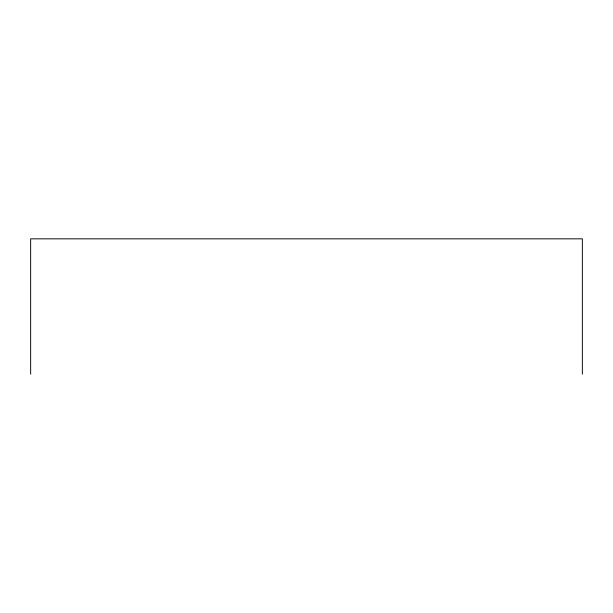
<?xml version="1.0" encoding="UTF-8"?>
<svg xmlns="http://www.w3.org/2000/svg" width="613" height="613" viewBox="0 0 613 613"><rect width="100%" height="100%" fill="white"/><g stroke="black" fill="none" stroke-linecap="round" stroke-linejoin="round"><path stroke-width="0.92" d="M582.35 374.16L582.35 238.84L30.65 238.84L30.65 374.16"/></g></svg>
